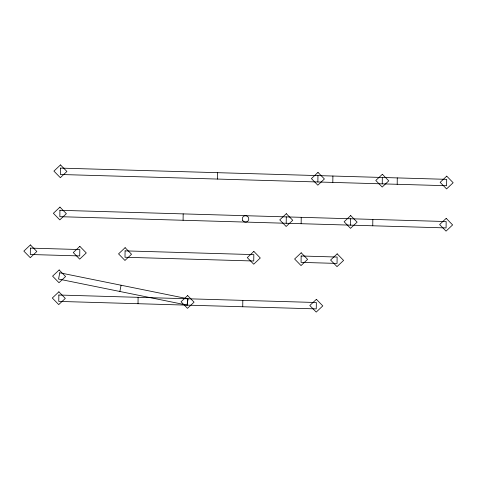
<?xml version="1.0" encoding="UTF-8"?>
<svg xmlns="http://www.w3.org/2000/svg" width="477" height="477" viewBox="0 0 477 477"><rect width="100%" height="100%" fill="white"/><g stroke="black" fill="none" stroke-linecap="round" stroke-linejoin="round"><path stroke-width="0.72" d="M138.02 303.706L138.097 297.326M183.09 220.273L183.174 213.887M187.515 305.149L187.592 298.769M217.548 179.06L217.625 172.68M242.739 306.753L242.817 300.373M286.2 223.272L286.283 216.892M301.148 223.707L301.231 217.321M317.867 181.981L317.95 175.596M332.815 182.417L332.898 176.031M350.577 225.144L350.655 218.764M372.752 225.788L372.835 219.408M382.244 183.854L382.321 177.474M397.192 184.289L397.269 177.903M119.858 291.477L121.069 285.228M30.385 248.118L30.301 254.497L79.731 255.934L79.808 249.554L30.385 248.118M58.85 295.019L58.766 301.404L316.263 308.893L316.34 302.513L58.85 295.019M59.917 210.303L59.84 216.683L446.078 227.923L446.162 221.543L59.917 210.303M60.454 168.107L60.37 174.487L446.615 185.726L446.699 179.346L60.454 168.107M125.081 250.872L124.998 257.252L253.746 261.002L253.83 254.617L125.081 250.872M301.148 255.994L301.07 262.374L337.048 263.423L337.126 257.043L301.148 255.994M59.768 272.796L58.558 279.051L186.948 305.083L188.159 298.835L59.768 272.796M60.496 164.917L53.919 171.106L60.329 177.677L66.905 171.487L60.496 164.917M59.959 207.113L53.382 213.302L59.798 219.873L66.375 213.684L59.959 207.113M30.427 244.928L23.85 251.117L30.266 257.687L36.842 251.498L30.427 244.928M79.85 246.365L73.273 252.56L79.689 259.124L86.265 252.935L79.85 246.365M59.166 269.958L52.589 276.153L59.005 282.718L65.576 276.529L59.166 269.958M58.886 291.829L52.309 298.024L58.725 304.594L65.301 298.399L58.886 291.829M125.117 247.682L118.546 253.871L124.956 260.442L131.533 254.253L125.117 247.682M317.986 172.406L311.415 178.601L317.825 185.171L324.402 178.976L317.986 172.406M187.634 295.579L181.057 301.768L187.473 308.339L194.05 302.15L187.634 295.579M286.319 213.696L279.749 219.891L286.158 226.462L292.735 220.267L286.319 213.696M253.865 251.427L247.289 257.622L253.704 264.192L260.281 257.997L253.865 251.427M382.363 174.278L375.787 180.473L382.202 187.044L388.779 180.849L382.363 174.278M301.19 252.804L294.613 258.999L301.029 265.57L307.605 259.375L301.19 252.804M350.696 215.574L344.12 221.763L350.535 228.334L357.112 222.139L350.696 215.574M337.167 253.853L330.591 260.043L337.006 266.613L343.583 260.424L337.167 253.853M446.734 176.156L440.158 182.345L446.573 188.916L453.15 182.721L446.734 176.156M316.382 299.323L309.806 305.513L316.221 312.083L322.798 305.894L316.382 299.323M446.204 218.353L439.627 224.542L446.043 231.112L452.613 224.923L446.204 218.353M242.71 220.41A3.261 3.178 22.4 0 0 248.332 220.571A3.261 3.178 22.4 0 0 245.583 215.705A3.261 3.178 22.4 0 0 242.71 220.41"/></g></svg>
